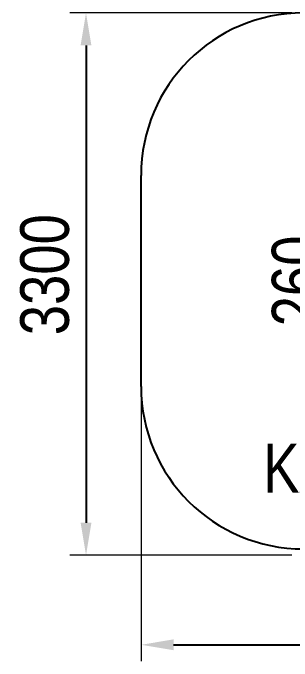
# Model space of a CAD drawing. Header units: millimetres. Extents: x -2841 to 1849, y -2169 to 1822.
# Drawn here: x -2841 to -1121, y -2169 to 1822 of the extents above; entities that cross this region are included whole.
import ezdxf

# ---------------------------------------------------------------- set-up
doc = ezdxf.new("R2010")
doc.units = ezdxf.units.MM
for name, color, linetype in [('DIKOM_АРТИКУЛ', 7, 'Continuous'), ('DIKOM_ЗОНА', 90, 'Continuous'), ('DIKOM_РАЗМЕР_ЗОНА', 7, 'Continuous'), ('DIKOM_РАЗМЕР_ОБЪЕКТА', 7, 'Continuous')]:
    doc.layers.add(name, color=color, linetype=linetype)
doc.styles.add('style1', font='arialbd.ttf', dxfattribs={"width": 0.8})
doc.dimstyles.new('1-50', dxfattribs={"dimtxt": 300, "dimasz": 200, "dimexe": 100, "dimexo": 0, "dimgap": 100, "dimtad": 1, "dimtxsty": 'style1', "dimcen": 200, "dimclrd": 7, "dimclre": 7, "dimclrt": 7, "dimadec": 1, "dimazin": 2, "dimtfac": 1, "dimtmove": 0, "dimatfit": 2, "dimfxl": 0, "dimlwd": 25, "dimlwe": 18, "dimarcsym": 0})

# ---------------------------------------------------------------- blocks, each defined once
blk = doc.blocks.new('*D2')
at = {"layer": 'Defpoints', "color": 0, "transparency": 16777216}
for p in [(-2051.2, 161.9), (1848.8, 161.9), (1848.8, -2068.9)]:
    blk.add_point(p, dxfattribs=at)
at = {"layer": 'DIKOM_РАЗМЕР_ЗОНА', "color": 7, "lineweight": 18, "transparency": 16777216}
for p, q in [((-2051.2, 161.9), (-2051.2, -2168.9)), ((1848.8, 161.9), (1848.8, -2168.9))]:
    blk.add_line(p, q, dxfattribs=at)
at = {"layer": 'DIKOM_РАЗМЕР_ЗОНА', "color": 7, "lineweight": 25, "transparency": 16777216}
blk.add_line((-1851.2, -2068.9), (1648.8, -2068.9), dxfattribs=at)
at = {"layer": 'DIKOM_РАЗМЕР_ЗОНА', "color": 7, "transparency": 16777216}
for points in [[(-1851.2, -2035.5), (-1851.2, -2102.2), (-2051.2, -2068.9)], [(1648.8, -2035.5), (1648.8, -2102.2), (1848.8, -2068.9)]]:
    blk.add_solid(points, dxfattribs=at)
at = {"layer": 'DIKOM_РАЗМЕР_ЗОНА', "color": 7, "transparency": 16777216, "insert": (-151.2, -1815.6), "char_height": 300, "attachment_point": 5, "style": 'style1'}
blk.add_mtext('{\\fArial|b0|i0|c204|p34;3940}', dxfattribs=at)
blk = doc.blocks.new('*D3')
at = {"layer": 'Defpoints', "color": 0, "transparency": 16777216}
for p in [(-1121.3, 1821.5), (-2390.4, -1517), (-1121.3, -1517)]:
    blk.add_point(p, dxfattribs=at)
at = {"layer": 'DIKOM_РАЗМЕР_ЗОНА', "color": 7, "lineweight": 18, "transparency": 16777216}
for p, q in [((-1121.3, 1821.5), (-2490.4, 1821.5)), ((-1121.3, -1517), (-2490.4, -1517))]:
    blk.add_line(p, q, dxfattribs=at)
at = {"layer": 'DIKOM_РАЗМЕР_ЗОНА', "color": 7, "lineweight": 25, "transparency": 16777216}
blk.add_line((-2390.4, 1621.5), (-2390.4, -1317), dxfattribs=at)
at = {"layer": 'DIKOM_РАЗМЕР_ЗОНА', "color": 7, "transparency": 16777216}
for points in [[(-2423.8, 1621.5), (-2357.1, 1621.5), (-2390.4, 1821.5)], [(-2423.8, -1317), (-2357.1, -1317), (-2390.4, -1517)]]:
    blk.add_solid(points, dxfattribs=at)
at = {"layer": 'DIKOM_РАЗМЕР_ЗОНА', "color": 7, "transparency": 16777216, "insert": (-2643.7, 210), "char_height": 300, "attachment_point": 5, "rotation": 90, "style": 'style1'}
blk.add_mtext('{\\fArial|b0|i0|c204|p34;3300}', dxfattribs=at)
blk = doc.blocks.new('*D5')
at = {"layer": 'Defpoints', "color": 0, "transparency": 16777216}
for p in [(-317.1, 297), (-840.3, 46), (-312.9, 46)]:
    blk.add_point(p, dxfattribs=at)
at = {"layer": 'DIKOM_РАЗМЕР_ОБЪЕКТА', "color": 7, "lineweight": 25, "transparency": 16777216}
for p, q in [((-840.3, 497), (-840.3, 697)), ((-840.3, 297), (-840.3, 46)), ((-840.3, -154), (-840.3, -354))]:
    blk.add_line(p, q, dxfattribs=at)
at = {"layer": 'DIKOM_РАЗМЕР_ОБЪЕКТА', "color": 7, "lineweight": 18, "transparency": 16777216}
for p, q in [((-317.1, 297), (-940.3, 297)), ((-312.9, 46), (-940.3, 46))]:
    blk.add_line(p, q, dxfattribs=at)
at = {"layer": 'DIKOM_РАЗМЕР_ОБЪЕКТА', "color": 7, "transparency": 16777216}
for points in [[(-873.7, 497), (-807, 497), (-840.3, 297)], [(-873.7, -154), (-807, -154), (-840.3, 46)]]:
    blk.add_solid(points, dxfattribs=at)
at = {"layer": 'DIKOM_РАЗМЕР_ОБЪЕКТА', "color": 7, "transparency": 16777216, "insert": (-1093.5, 171.5), "char_height": 300, "attachment_point": 5, "rotation": 90, "style": 'style1'}
blk.add_mtext('{\\fArial|b0|i0|c204|p34;260}', dxfattribs=at)

msp = doc.modelspace()

# ---------------------------------------------------------------- linework, layer by layer
at = {"layer": 'DIKOM_ЗОНА', "color": 3}
msp.add_line((-2051.158, -478.5), (-2051.158, 821.5), dxfattribs=at)
for centre, start, end in [((-1051.158, 821.5), 90, 180), ((-1051.158, -478.5), 180, 270)]:
    msp.add_arc(centre, 1000, start, end, dxfattribs=at)

# ---------------------------------------------------------------- texts
at = {"layer": 'DIKOM_АРТИКУЛ', "insert": (-1298.832, -831.368), "char_height": 300, "width": 1373.12348, "attachment_point": 1, "style": 'style1'}
msp.add_mtext('{\\fArial|b0|i0|c204|p34;KA-1.10}', dxfattribs=at)

# ---------------------------------------------------------------- dimensions: what is measured, and where the dimension line sits
at = {"layer": 'DIKOM_РАЗМЕР_ЗОНА'}
dim = msp.add_linear_dim(base=(-2390.431, -1516.992), p1=(-1121.303, 1821.5), p2=(-1121.303, -1516.992), angle=90, text='{\\fArial|b0|i0|c204|p34;3300}', dimstyle='1-50', dxfattribs=at)
dim.commit()
dim.dimension.update_dxf_attribs({"geometry": '*D3', "text_midpoint": (-2390.431, 209.952), "dimtype": 160})
dim = msp.add_linear_dim(base=(1848.842, -2068.868), p1=(-2051.158, 161.89), p2=(1848.842, 161.89), text='{\\fArial|b0|i0|c204|p34;3940}', dimstyle='1-50', dxfattribs=at)
dim.commit()
dim.dimension.update_dxf_attribs({"geometry": '*D2', "text_midpoint": (-151.158, -2068.868), "dimtype": 160})
at = {"layer": 'DIKOM_РАЗМЕР_ОБЪЕКТА'}
dim = msp.add_linear_dim(base=(-840.324, 45.987), p1=(-317.136, 297.013), p2=(-312.853, 45.987), angle=90, text='{\\fArial|b0|i0|c204|p34;260}', dimstyle='1-50', dxfattribs=at)
dim.commit()
dim.dimension.update_dxf_attribs({"geometry": '*D5', "text_midpoint": (-840.324, 171.5), "dimtype": 160})

doc.saveas('drawing.dxf')
